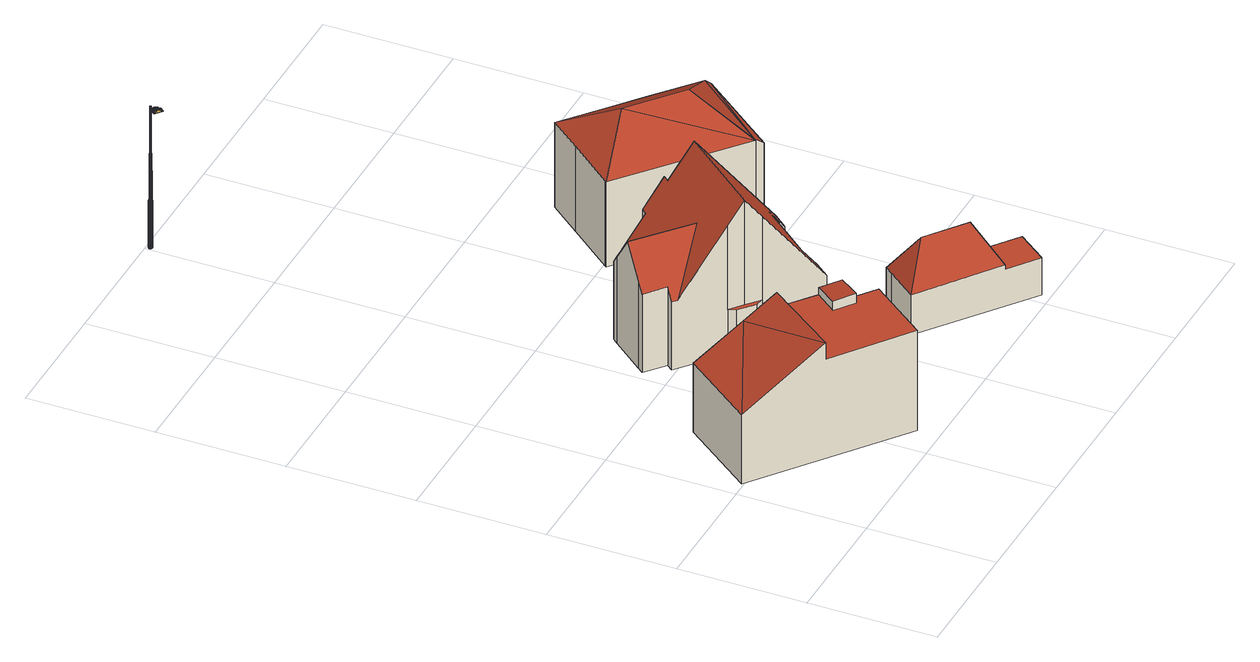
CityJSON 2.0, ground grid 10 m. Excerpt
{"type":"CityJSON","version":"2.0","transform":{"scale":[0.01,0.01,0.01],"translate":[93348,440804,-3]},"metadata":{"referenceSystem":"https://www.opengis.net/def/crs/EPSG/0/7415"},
"CityObjects":{
"building1":{"type":"Building","attributes":{"yearOfConstruction":1979,"hoogste_bouwlaag":2,"statusOmschr":"Pand in gebruik","aantalBouwlagen":4,"laagste_bouwlaag":1,"typeOmschr":"vrijstaand","class":"Pand"},"address":[{"CountryName":"Nederland","LocalityName":"Rotterdam","ThoroughfareNumber":"238","ThoroughfareName":"Straatweg","PostalCode":"3054AM"}],"geometry":[{"type":"Solid","lod":"2","boundaries":[[[[0,1,2,3,4,5,6,7,8]],[[9,10,11,12,13]],[[14,15,16,17,18,19,20,21,22]],[[2,1,23,24]],[[24,25,3,2]],[[8,7,26,27]],[[0,8,27,28]],[[28,29,23,1,0]],[[30,31,32]],[[31,33,34]],[[31,34,32]],[[16,15,12,11]],[[13,12,15,14]],[[9,13,14,22]],[[10,9,22,23,29]],[[24,23,22,21]],[[21,20,25,24]],[[27,26,17,16]],[[29,28,27,16,11,10]],[[30,32,19,18]],[[5,4,34,33]],[[6,5,33,31]],[[17,26,7,6,31,30,18]],[[20,19,32,34,4,3,25]]]],"semantics":{"surfaces":[{"type":"GroundSurface"},{"type":"RoofSurface"},{"type":"ClosureSurface"},{"type":"WallSurface"}],"values":[[0,1,1,2,2,2,2,2,1,1,1,3,3,3,3,3,3,3,3,3,3,3,3,3]]}}]},
"building2":{"type":"Building","attributes":{"yearOfConstruction":1929,"hoogste_bouwlaag":2,"statusOmschr":"Pand in gebruik","aantalBouwlagen":4,"laagste_bouwlaag":1,"typeOmschr":"vrijstaand","class":"Pand"},"address":[{"CountryName":"Nederland","LocalityName":"Rotterdam","ThoroughfareNumber":"240","ThoroughfareName":"Straatweg","PostalCode":"3054AM"}],"geometry":[{"type":"Solid","lod":"2","boundaries":[[[[35,36,37,38,39,40,41,42,43,44,45,46,47,48,49,50,51,52,53]],[[54,55,56,57]],[[58,54,57,59]],[[60,61,62,63,64,65,66]],[[67,65,64,68,69,70,71]],[[72,73,74,75,76,77,78,79,80,81]],[[82,83,84,66,65,67,85,76,75,86,87,88]],[[89,90,91,92,93]],[[81,80,55,54]],[[72,81,54,58]],[[56,55,80,79]],[[73,72,58,59]],[[77,76,90,89]],[[76,85,91,90]],[[78,77,89,38,37]],[[85,67,71,42,41,91]],[[63,46,45,68,64]],[[47,46,63,62]],[[45,44,69,68]],[[48,47,62,61]],[[50,49,84,83]],[[84,49,48,61,60]],[[51,50,83,82]],[[52,51,82,88]],[[53,52,88,87]],[[87,86,35,53]],[[74,36,35,86,75]],[[59,57,56,79,78,37,36,74,73]],[[89,93,39,38]],[[93,92,40,39]],[[92,91,41,40]],[[43,42,71,70]],[[70,69,44,43]],[[66,84,60]]]],"semantics":{"surfaces":[{"type":"GroundSurface"},{"type":"RoofSurface"},{"type":"WallSurface"}],"values":[[0,1,1,1,1,1,1,1,2,2,2,2,2,2,2,2,2,2,2,2,2,2,2,2,2,2,2,2,2,2,2,2,2,2]]}}]},
"cityfurniture1":{"type":"CityFurniture","attributes":{"Lichtpunttype":"Straatverlichting","Brondatum":"12-06-2019","Buurt_nummer":"62","Masttype":"TRAMMAST LPH 10M","Lamptype":"CPO-TW 140W KL.728","Buurtnaam":"Hillegersberg Noord","Nummer":"18","Uithoudertype":"UITHOUDER OV CONVERSIEMODEL","Geplaatst_op":"02-12-2010","Wijknummer":"6","Nivo":"0","Datum_laatste_mutatie":"07-06-2019","Straatnaam":"Straatweg","Thema":"Lichtmasten","Beheerobject":"71935/OVL-018","Armatuurtype":"4767 ARM SGS 453 1X CPO-TW 140W K EB OC FG EVSA VLAK GLAS LS-6","Objecthoogte":"10","Klasse":"Verbindingsweg 2-zijdig","Wijknaam":"Hillegersberg-Schiebroek","class":"Paal","function":"Lichtmast"},"geometry":[{"type":"MultiSurface","lod":"2","boundaries":[[[94,95,96,97]],[[98,99,100,101]],[[102,103,104,105]],[[106,107,95,94]],[[108,109,110,111]],[[111,110,103,102]],[[97,96,99,98]],[[105,104,107,106]],[[112,102,105,113]],[[114,94,97,115]],[[116,117,118,119]],[[120,121,122,123]],[[124,125,126,127]],[[113,105,106,128]],[[129,130,117,116]],[[123,122,131,132]],[[128,106,94,114]],[[133,134,121,120]],[[135,98,101,136]],[[137,108,111,138]],[[139,140,125,124]],[[115,97,98,135]],[[138,111,102,112]],[[127,126,109,108]],[[141,142,140,139]],[[143,144,130,129]],[[132,131,144,143]],[[136,101,134,133]],[[117,145,146,118]],[[101,100,147,134]],[[148,149,150,151]],[[152,153,149,148]],[[122,154,155,131]],[[156,157,153,152]],[[158,159,157,156]],[[160,161,159,158]],[[144,162,163,130]],[[131,155,162,144]],[[130,163,145,117]],[[164,165,142,141]],[[151,150,165,164]],[[121,166,154,122]],[[118,146,161,160]],[[134,147,166,121]],[[167,168,169,170]],[[171,172,173,174]],[[175,176,177,178]],[[179,180,181,182]],[[183,184,185,186]],[[186,185,187,188]],[[174,173,189,190]],[[191,192,172,171]],[[193,194,195,196]],[[178,177,197,198]],[[188,187,168,167]],[[199,200,192,191]],[[201,202,200,199]],[[182,181,202,201]],[[198,197,180,179]],[[203,204,176,175]],[[196,195,204,203]],[[168,205,206,169]],[[184,207,208,185]],[[209,210,211,212]],[[172,213,214,173]],[[215,216,217,218]],[[219,220,207,184]],[[181,221,222,202]],[[218,217,223,224]],[[225,226,227,228]],[[185,208,229,187]],[[187,229,205,168]],[[192,230,213,172]],[[212,211,194,193]],[[228,227,216,215]],[[180,231,221,181]],[[173,214,232,189]],[[233,234,210,209]],[[224,223,234,233]],[[202,222,235,200]],[[190,189,220,219]],[[200,235,230,192]],[[169,206,226,225]],[[236,237,238,239]],[[240,241,242,243]],[[244,245,246,247]],[[248,249,237,236]],[[247,246,241,240]],[[250,251,252,253]],[[239,238,245,244]],[[254,255,256,257]],[[257,256,251,250]],[[243,242,258,259]],[[253,252,249,248]],[[260,236,239,261]],[[186,254,257,183]],[[259,258,262,263]],[[264,240,243,265]],[[263,262,266,267]],[[268,269,270,271]],[[271,270,272,273]],[[274,275,276,277]],[[277,276,278,279]],[[279,278,280,281]],[[281,280,282,283]],[[283,282,284,285]],[[286,244,247,287]],[[273,272,255,254]],[[261,239,244,286]],[[288,253,248,289]],[[290,291,292,293]],[[267,266,291,290]],[[293,292,294,295]],[[295,294,296,297]],[[297,296,275,274]],[[285,284,298,299]],[[300,250,253,288]],[[289,248,236,260]],[[287,247,240,264]],[[299,298,269,268]],[[183,257,250,300]],[[301,283,285,302]],[[303,277,279,304]],[[305,259,263,306]],[[307,290,293,308]],[[261,191,171,260]],[[309,274,277,303]],[[304,279,281,310]],[[188,273,254,186]],[[306,263,267,311]],[[311,267,290,307]],[[312,295,297,313]],[[308,293,295,312]],[[170,268,271,167]],[[310,281,283,301]],[[265,243,259,305]],[[302,285,299,314]],[[260,171,174,289]],[[167,271,273,188]],[[314,299,268,170]],[[313,297,274,309]],[[289,174,190,288]],[[308,196,203,307]],[[304,224,233,303]],[[302,228,215,301]],[[312,193,196,308]],[[265,179,182,264]],[[311,175,178,306]],[[313,212,193,312]],[[286,199,191,261]],[[287,201,199,286]],[[314,225,228,302]],[[264,182,201,287]],[[305,198,179,265]],[[288,190,219,300]],[[307,203,175,311]],[[310,218,224,304]],[[303,233,209,309]],[[306,178,198,305]],[[300,219,184,183]],[[301,215,218,310]],[[170,169,225,314]],[[272,270,269,298,284,282,280,278,276,275,296,294,292,291,266,262,258,242,241,246,245,238,237,249,252,251,256,255]],[[210,315,316,211]],[[217,317,318,223]],[[216,319,317,217]],[[206,320,321,226]],[[195,322,323,204]],[[207,324,325,208]],[[177,326,327,197]],[[189,232,328,220]],[[227,329,319,216]],[[234,330,315,210]],[[220,328,324,207]],[[211,316,331,194]],[[205,332,320,206]],[[197,327,231,180]],[[223,318,330,234]],[[226,321,329,227]],[[176,333,326,177]],[[204,323,333,176]],[[194,331,322,195]],[[318,123,132,330]],[[317,120,123,318]],[[330,132,143,315]],[[208,325,334,229]],[[322,119,335,323]],[[316,129,116,331]],[[319,133,120,317]],[[327,336,337,231]],[[229,334,332,205]],[[221,338,339,222]],[[323,335,340,333]],[[214,341,137,232]],[[231,337,338,221]],[[315,143,129,316]],[[213,342,341,214]],[[230,343,342,213]],[[326,344,336,327]],[[331,116,119,322]],[[333,340,344,326]],[[222,339,345,235]],[[235,345,343,230]],[[329,136,133,319]],[[232,137,138,328]],[[324,112,113,325]],[[119,118,160,335]],[[340,158,156,344]],[[325,113,128,334]],[[341,127,108,137]],[[336,152,148,337]],[[320,115,135,321]],[[345,141,139,343]],[[338,151,164,339]],[[334,128,114,332]],[[344,156,152,336]],[[321,135,136,329]],[[328,138,112,324]],[[342,124,127,341]],[[343,139,124,342]],[[339,164,141,345]],[[332,114,115,320]],[[337,148,151,338]],[[335,160,158,340]],[[346,347,348,349]],[[350,351,352,353]],[[354,355,356]],[[349,348,357,358]],[[359,360,361]],[[362,363,364,365]],[[354,366,367,368]],[[369,370,371,372]],[[353,352,373,374]],[[365,364,351,350]],[[361,375,359]],[[376,377,370,369]],[[374,373,378,379]],[[380,381,382,383]],[[372,371,361,360]],[[384,385,386,387]],[[387,386,388,389]],[[389,388,381,380]],[[356,368,354]],[[383,382,347,346]],[[379,378,377,376]],[[358,357,363,362]],[[390,391,392,393]],[[394,395,391,390]],[[396,397,398]],[[397,399,398]],[[397,400,399]],[[401,402,395,394]],[[403,404,392,391,395,402,405,406,407,408,409,410],[411,412,397,396,413,414]],[[397,412,415,400]],[[400,416,399]],[[400,404,403,416]],[[416,403,410,399]],[[393,392,404,400]],[[417,405,402,401]],[[418,382,381,419]],[[420,347,382,418]],[[421,357,348,422]],[[423,363,357,421]],[[422,348,347,420]],[[424,364,363,423]],[[425,426,427,428]],[[429,430,431,356]],[[432,433,434,435]],[[436,437,438,439]],[[433,436,439,434]],[[440,432,435,441]],[[309,209,212,313]],[[442,443,444,445]],[[446,447,448]],[[446,442,445,447]],[[449,450,451]],[[435,452,453]],[[454,449,451,455]],[[456,457,458]],[[440,441,459]],[[460,439,461,462]],[[435,460,462,452]],[[447,463,464,465]],[[463,454,455,464]],[[466,467,468]],[[466,468,450]],[[469,447,465,470]],[[439,471,461]],[[472,473,474,475]],[[476,472,475,477]],[[478,476,477,479]],[[480,481,482]],[[483,484,485,486]],[[484,487,485]],[[473,483,486,474]],[[488,489,480,490]],[[491,492,493,494]],[[492,495,496,493]],[[497,498,499,500]],[[489,501,480]],[[502,503,504]],[[505,506,507,508]],[[509,491,494,510]],[[506,488,490,507]],[[511,502,504,512]],[[505,508,513]],[[509,510,503]],[[498,514,515,499]],[[514,511,512,515]],[[516,517,518,519]],[[520,521,522,523]],[[524,525,526]],[[516,519,525]],[[490,480,482,527]],[[517,520,523,518]],[[521,490,527,522]],[[528,529,530,531]],[[527,532,533,534]],[[474,486,535,536]],[[529,537,538,530]],[[539,475,442,446]],[[532,540,541,533]],[[443,542,543,444]],[[486,524,526,535]],[[539,446,544]],[[545,528,531,546]],[[475,474,536,442]],[[542,547,548,543]],[[547,545,546,548]],[[549,527,534,550]],[[537,549,550,538]],[[551,370,377,552]],[[553,371,370,551]],[[554,361,371,553]],[[367,375,361,554]],[[555,556,557,558]],[[411,368,401]],[[559,560,561]],[[398,562,563]],[[564,565,413,396]],[[565,564,556,555]],[[414,413,368]],[[396,398,563]],[[556,564,396,397]],[[393,400,415,411]],[[411,414,368]],[[401,394,390]],[[563,368,413,396]],[[411,390,393]],[[368,417,401]],[[559,561,411,414,555,558,566]],[[411,401,390]],[[567,568,430,429]],[[569,570,571,572]],[[573,385,574,575]],[[572,571,568,567]],[[575,574,570,569]],[[576,386,385,573]],[[419,381,388,577]],[[577,388,386,576]],[[578,579,580,581]],[[582,583,584,585]],[[586,587,588,589]],[[590,591,592,593]],[[594,595,596,597]],[[598,594,597,599]],[[600,601,602,603]],[[604,598,599,605]],[[587,604,605,588]],[[583,606,584]],[[591,578,581,592]],[[579,582,585,580]],[[607,590,593,608]],[[595,607,608,596]],[[585,600,603,609]],[[605,610,611,514]],[[612,585,609,613]],[[614,615,498,616]],[[593,617,618,619]],[[620,621,622,623]],[[615,605,514,498]],[[624,625,626,627]],[[628,612,613,495]],[[629,630,631,632]],[[630,624,627,631]],[[617,628,495,618]],[[633,593,619,509]],[[495,629,632,496]],[[621,633,509,622]],[[610,620,623,611]],[[634,635,636,583]],[[637,638,639,586]],[[640,641,642]],[[638,643,644,639]],[[645,646,647]],[[648,649,646]],[[650,634,583,651]],[[640,645,647,641]],[[648,652,653,649]],[[652,650,651,653]],[[654,642,594]],[[655,656,657,638]],[[658,655,638,637]],[[659,654,594,660]],[[643,659,660,644]],[[368,406,405,417]],[[562,408,407,563]],[[563,431,661]],[[662,568,571,663]],[[359,664,563,375]],[[563,407,406,368]],[[661,664,563]],[[399,410,409,398]],[[665,666,570]],[[398,409,408,562]],[[574,385,384]],[[667,430,568,662]],[[661,431,430,667]],[[570,574,665]],[[384,665,574]],[[663,571,570,666]],[[354,668,355]],[[669,554,553,670]],[[367,554,669]],[[669,366,367]],[[552,377,378,671]],[[671,378,373,672]],[[673,352,351,674]],[[674,351,364,424]],[[672,373,352,673]],[[675,456,458,676]],[[677,678,679,680]],[[681,682,683,684]],[[685,686,687,489]],[[678,451,688,679]],[[682,677,680,683]],[[451,675,676,688]],[[499,689,690,691]],[[692,693,694]],[[557,695,566,558]],[[696,685,489,697]],[[632,696,697,506]],[[692,694,698]],[[555,414,413,565]],[[500,499,691,699]],[[700,701,483,473]],[[701,698,483]],[[689,700,473,690]],[[702,703,704]],[[695,560,566]],[[702,632,506,703]],[[557,556,397,412,415,705,560,695]],[[559,566,560]],[[705,561,560]],[[561,705,411]],[[415,411,705]],[[706,576,573,707]],[[708,422,420,709]],[[710,577,576,706]],[[711,421,422,708]],[[712,423,421,711]],[[713,567,429,714]],[[715,572,567,713]],[[716,674,424,668]],[[717,673,674,716]],[[718,551,552,719]],[[720,671,672,721]],[[670,553,551,718]],[[714,429,356,355]],[[722,418,419,723]],[[709,420,418,722]],[[721,672,673,717]],[[707,573,575,724]],[[724,575,569,725]],[[725,569,572,715]],[[668,424,423,712]],[[723,419,577,710]],[[719,552,671,720]],[[664,661,365]],[[365,350,353,374,379,376,369,372,360,664]],[[726,727,728,729]],[[729,728,426,425]],[[730,731,727,726]],[[428,732,733,730,726,729,425]],[[734,735,635,634]],[[736,737,738]],[[733,739,731,730]],[[732,740,739,733]],[[740,427,426,728,727,731,739]],[[741,742,743,744]],[[736,745,737]],[[428,427,740,732]],[[746,747,748,640]],[[749,734,634,750]],[[656,738,657]],[[747,741,744,748]],[[742,751,652,743]],[[746,640,745]],[[751,749,750,652]],[[356,431,563,368]],[[666,384,387,389,380,383,346,349,358,362,365,661,667,662,663]],[[666,665,384]],[[354,366,669]],[[669,670,718,719,720,721,717,716,668,354]],[[664,360,359]],[[724,725,715,713,714,355,668,712,711,708,709,722,723,710,706,707]]]}]},
"building3":{"type":"Building","attributes":{"yearOfConstruction":1929,"statusOmschr":"Pand in gebruik","aantalBouwlagen":1,"class":"Pand"},"address":[{"CountryName":"Nederland","LocalityName":"Rotterdam"}],"geometry":[{"type":"Solid","lod":"2","boundaries":[[[[752,753,754,755,756,757,758,759]],[[760,761,762,763]],[[764,765,761,760]],[[765,766,762,761]],[[767,768,769,770,771]],[[764,760,763,772]],[[772,763,770,769]],[[764,772,769,759,758]],[[758,757,765,764]],[[752,759,769,768]],[[768,767,753,752]],[[767,771,754,753]],[[770,763,762,755,754,771]],[[756,755,762,766]],[[757,756,766,765]]]],"semantics":{"surfaces":[{"type":"GroundSurface"},{"type":"RoofSurface"},{"type":"WallSurface"}],"values":[[0,1,1,1,1,1,2,2,2,2,2,2,2,2,2]]}}]},
"building4":{"type":"Building","attributes":{"yearOfConstruction":1929,"hoogste_bouwlaag":2,"statusOmschr":"Pand in gebruik","aantalBouwlagen":4,"laagste_bouwlaag":1,"typeOmschr":"vrijstaand","class":"Pand"},"address":[{"CountryName":"Nederland","LocalityName":"Rotterdam","ThoroughfareNumber":"242","ThoroughfareName":"Straatweg","PostalCode":"3054AM"}],"geometry":[{"type":"Solid","lod":"2","boundaries":[[[[773,774,775,776,777,778,779,780,781,782,783,784]],[[785,786,787,788,789]],[[790,791,785,789,792,793]],[[794,795,775,774]],[[796,797,798]],[[796,799,797]],[[793,792,799]],[[799,792,797]],[[792,800,797]],[[792,789,800]],[[800,789,788]],[[796,798,795,794]],[[797,800,777,776]],[[800,788,778,777]],[[779,778,788,787]],[[780,779,787,786]],[[781,780,786,785]],[[782,781,785,791]],[[783,782,791,790]],[[784,783,790,793]],[[793,799,773,784]],[[795,798,797,776,775]],[[794,774,773,799,796]]]],"semantics":{"surfaces":[{"type":"GroundSurface"},{"type":"RoofSurface"},{"type":"ClosureSurface"},{"type":"WallSurface"}],"values":[[0,1,1,2,1,1,1,1,1,1,1,3,3,3,3,3,3,3,3,3,3,3,3]]}}]}
},
"vertices":[
[1436,840,129],[1355,735,129],[1527,602,129],[1177,146,129],[74,991,129],[510,1561,129],[825,1323,129],[1104,1112,129],[1292,958,129],[1355,735,1056],[1436,840,1048],[1292,958,1040],[1161,788,1052],[1309,675,1060],[1309,675,979],[1161,788,978],[1292,958,978],[1104,1112,975],[1038,1162,974],[603,586,975],[1177,146,981],[1527,602,980],[1355,735,979],[1355,735,720],[1527,602,721],[1177,146,719],[1104,1112,473],[1292,958,473],[1436,840,472],[1436,840,721],[1038,1162,1099],[825,1323,946],[603,586,1115],[510,1561,718],[74,991,719],
[1920,2402,129],[2569,1867,129],[2059,1247,129],[1676,1565,129],[1613,1575,129],[1492,1676,129],[1470,1736,129],[1136,2013,129],[1176,2063,129],[1022,2189,129],[1061,2237,129],[1274,2493,129],[1312,2540,129],[1465,2414,129],[1505,2462,129],[1644,2629,129],[1789,2510,129],[1822,2551,129],[1954,2443,129],[2240,1658,514],[2060,1437,518],[2153,1361,516],[2334,1581,514],[2387,1837,516],[2481,1760,517],[1505,2462,701],[1465,2414,787],[1312,2540,789],[1274,2493,872],[1167,2364,1102],[1580,2023,1097],[1533,2434,705],[1172,1983,708],[1061,2237,878],[1022,2189,795],[1176,2063,795],[1136,2013,708],[2387,1837,730],[2481,1760,571],[2569,1867,571],[2079,2271,1404],[1572,1651,1400],[1676,1565,1223],[2059,1247,570],[2153,1361,570],[2060,1437,728],[2240,1658,729],[1789,2510,904],[1644,2629,655],[1505,2462,654],[1470,1736,1224],[1920,2402,1130],[1954,2443,1131],[1822,2551,904],[1676,1565,513],[1572,1651,513],[1470,1736,513],[1492,1676,513],[1613,1575,513],
[1046,5962,148],[1046,5962,88],[1046,5966,88],[1046,5966,148],[1046,5969,148],[1046,5969,88],[1045,5972,88],[1045,5972,148],[1040,5955,148],[1040,5955,88],[1042,5957,88],[1042,5957,148],[1044,5959,148],[1044,5959,88],[1034,5952,148],[1034,5952,88],[1037,5953,88],[1037,5953,148],[1040,5955,488],[1042,5957,488],[1046,5962,488],[1046,5966,488],[1027,5980,488],[1027,5980,148],[1024,5978,148],[1024,5978,488],[1042,5977,488],[1042,5977,148],[1039,5979,148],[1039,5979,488],[1028,5953,148],[1028,5953,88],[1031,5952,88],[1031,5952,148],[1044,5959,488],[1030,5981,488],[1030,5981,148],[1036,5980,148],[1036,5980,488],[1044,5975,488],[1044,5975,148],[1046,5969,488],[1045,5972,488],[1034,5952,488],[1037,5953,488],[1025,5954,148],[1025,5954,88],[1022,5956,148],[1022,5956,88],[1033,5981,488],[1033,5981,148],[1027,5980,88],[1024,5978,88],[1044,5975,88],[1018,5964,148],[1018,5964,88],[1018,5961,88],[1018,5961,148],[1018,5967,148],[1018,5967,88],[1039,5979,88],[1036,5980,88],[1018,5971,148],[1018,5971,88],[1019,5974,148],[1019,5974,88],[1021,5976,148],[1021,5976,88],[1033,5981,88],[1030,5981,88],[1020,5958,148],[1020,5958,88],[1042,5977,88],[1039,5964,888],[1039,5964,748],[1040,5966,748],[1040,5966,888],[1030,5959,748],[1029,5956,738],[1031,5956,738],[1032,5959,748],[1026,5970,748],[1023,5972,738],[1022,5969,738],[1025,5968,748],[1025,5965,748],[1021,5965,738],[1022,5962,738],[1025,5963,748],[1036,5960,888],[1036,5960,748],[1038,5961,748],[1038,5961,888],[1039,5963,748],[1039,5963,888],[1034,5956,738],[1033,5959,748],[1028,5960,748],[1027,5957,738],[1029,5973,748],[1028,5976,738],[1026,5975,738],[1028,5973,748],[1021,5967,738],[1025,5967,748],[1027,5961,748],[1025,5958,738],[1026,5962,748],[1023,5960,738],[1027,5971,748],[1024,5974,738],[1042,5963,738],[1043,5966,738],[1038,5957,738],[1040,5959,738],[1033,5974,748],[1033,5977,738],[1030,5977,738],[1031,5974,748],[1029,5956,498],[1031,5956,498],[1038,5971,748],[1041,5972,738],[1039,5974,738],[1037,5972,748],[1035,5959,748],[1036,5956,738],[1022,5962,498],[1023,5960,498],[1037,5976,738],[1036,5973,748],[1040,5967,748],[1043,5968,738],[1042,5970,738],[1039,5969,748],[1041,5961,738],[1027,5957,498],[1021,5965,498],[1034,5956,498],[1034,5974,748],[1035,5977,738],[1025,5958,498],[1031,5961,893],[1031,5961,1293],[1029,5961,1293],[1029,5961,893],[1027,5964,893],[1027,5964,1293],[1027,5965,1293],[1027,5965,893],[1028,5962,893],[1028,5962,1293],[1027,5963,1293],[1027,5963,893],[1032,5961,893],[1032,5961,1293],[1034,5961,893],[1034,5961,1293],[1033,5961,1293],[1033,5961,893],[1036,5962,893],[1036,5962,1293],[1035,5962,1293],[1035,5962,893],[1026,5967,1293],[1026,5967,893],[1030,5959,888],[1028,5960,888],[1027,5968,1293],[1027,5968,893],[1025,5963,888],[1025,5965,888],[1027,5969,1293],[1027,5969,893],[1038,5966,893],[1038,5966,1293],[1038,5965,1293],[1038,5965,893],[1037,5963,1293],[1037,5963,893],[1033,5972,893],[1033,5972,1293],[1034,5972,1293],[1034,5972,893],[1035,5971,1293],[1035,5971,893],[1036,5971,1293],[1036,5971,893],[1037,5970,1293],[1037,5970,893],[1038,5968,1293],[1038,5968,893],[1027,5961,888],[1026,5962,888],[1033,5959,888],[1032,5959,888],[1028,5970,893],[1028,5970,1293],[1029,5971,1293],[1029,5971,893],[1030,5972,1293],[1030,5972,893],[1031,5972,1293],[1031,5972,893],[1038,5967,1293],[1038,5967,893],[1035,5959,888],[1038,5971,888],[1039,5969,888],[1034,5974,888],[1036,5973,888],[1025,5967,888],[1025,5968,888],[1027,5971,888],[1028,5973,888],[1033,5974,888],[1037,5972,888],[1026,5970,888],[1029,5973,888],[1031,5974,888],[1040,5967,888],[1033,5977,498],[1030,5977,498],[1039,5974,498],[1037,5976,498],[1041,5972,498],[1043,5966,498],[1043,5968,498],[1026,5975,498],[1024,5974,498],[1038,5957,498],[1040,5959,498],[1022,5969,498],[1021,5967,498],[1036,5956,498],[1042,5970,498],[1035,5977,498],[1028,5976,498],[1042,5963,498],[1023,5972,498],[1041,5961,498],[1021,5976,488],[1018,5967,488],[1018,5964,488],[1018,5961,488],[1020,5958,488],[1019,5974,488],[1031,5952,488],[1028,5953,488],[1025,5954,488],[1018,5971,488],[1022,5956,488],[1072,5962,1259],[1071,5961,1259],[1073,5960,1260],[1074,5960,1259],[1084,5952,1259],[1084,5951,1260],[1087,5948,1258],[1087,5949,1258],[1036,5939,1234],[1037,5938,1235],[1037,5940,1234],[1075,5958,1261],[1076,5958,1260],[1114,5928,1234],[1112,5929,1236],[1114,5926,1235],[1078,5956,1260],[1078,5955,1261],[1081,5953,1260],[1081,5954,1260],[1087,5896,1234],[1090,5895,1234],[1036,5940,1234],[1099,5939,1249],[1100,5937,1249],[1107,5931,1242],[1106,5933,1242],[1090,5945,1256],[1090,5947,1256],[1115,5925,1234],[1096,5942,1251],[1097,5940,1252],[1093,5943,1254],[1093,5944,1254],[1069,5965,1257],[1068,5964,1257],[1069,5963,1258],[1070,5963,1258],[1066,5967,1253],[1065,5967,1253],[1066,5966,1254],[1067,5966,1254],[1067,5965,1256],[1068,5965,1256],[1090,5894,1234],[1090,5894,1233],[1091,5894,1233],[1091,5894,1234],[1088,5894,1234],[1088,5894,1233],[1067,5958,1233],[1080,5953,1233],[1064,5971,1234],[1116,5927,1234],[1116,5924,1234],[1036,5937,1234],[1036,5937,1233],[1117,5926,1233],[1116,5924,1233],[1035,5939,1233],[1036,5940,1233],[1061,5970,1233],[1062,5971,1233],[1064,5971,1233],[1116,5927,1233],[1088,5898,1233],[1112,5927,1233],[1049,5937,1233],[1056,5925,1233],[1112,5926,1233],[1117,5926,1234],[1035,5939,1234],[1045,5933,1258],[1043,5935,1257],[1046,5932,1259],[1051,5928,1261],[1049,5930,1260],[1054,5926,1261],[1056,5924,1260],[1056,5929,1244],[1075,5952,1244],[1076,5952,1246],[1056,5929,1246],[1037,5939,1242],[1062,5969,1242],[1062,5970,1234],[1072,5943,1261],[1075,5941,1260],[1076,5941,1260],[1073,5944,1261],[1078,5938,1258],[1082,5935,1256],[1082,5936,1256],[1079,5939,1258],[1070,5945,1261],[1070,5946,1261],[1056,5954,1255],[1057,5954,1256],[1058,5954,1256],[1057,5955,1255],[1055,5955,1253],[1056,5956,1253],[1055,5956,1251],[1059,5954,1257],[1061,5953,1258],[1060,5955,1257],[1074,5945,1261],[1071,5947,1261],[1058,5955,1256],[1059,5955,1256],[1064,5952,1259],[1066,5951,1260],[1064,5953,1259],[1067,5948,1261],[1076,5942,1260],[1080,5940,1258],[1077,5942,1260],[1057,5956,1255],[1058,5956,1255],[1057,5957,1253],[1063,5951,1259],[1065,5950,1260],[1063,5952,1259],[1056,5957,1251],[1056,5958,1251],[1083,5937,1256],[1054,5952,1255],[1055,5951,1256],[1056,5952,1256],[1055,5953,1255],[1053,5953,1253],[1054,5953,1253],[1053,5953,1251],[1053,5954,1251],[1076,5935,1258],[1080,5933,1256],[1077,5936,1258],[1056,5950,1257],[1058,5949,1258],[1058,5950,1258],[1057,5951,1257],[1060,5948,1259],[1072,5937,1260],[1075,5934,1258],[1073,5938,1260],[1060,5943,1260],[1062,5941,1261],[1062,5942,1261],[1060,5944,1260],[1064,5939,1261],[1065,5940,1261],[1050,5951,1251],[1051,5950,1253],[1052,5951,1253],[1051,5952,1251],[1079,5932,1256],[1054,5948,1257],[1056,5947,1258],[1055,5948,1257],[1066,5942,1261],[1069,5939,1261],[1070,5940,1261],[1067,5942,1261],[1057,5945,1259],[1058,5946,1259],[1053,5949,1256],[1054,5949,1256],[1064,5944,1261],[1052,5949,1255],[1053,5950,1255],[1063,5947,1260],[1065,5945,1261],[1065,5946,1261],[1063,5948,1260],[1067,5943,1261],[1070,5941,1261],[1071,5941,1261],[1068,5944,1261],[1059,5950,1258],[1061,5949,1259],[1059,5951,1258],[1074,5939,1260],[1064,5948,1260],[1066,5946,1261],[1066,5947,1261],[1064,5949,1260],[1077,5937,1258],[1078,5937,1258],[1075,5940,1260],[1058,5952,1257],[1057,5953,1256],[1069,5944,1261],[1069,5945,1261],[1054,5954,1253],[1081,5934,1256],[1081,5935,1256],[1058,5953,1257],[1059,5953,1257],[1054,5955,1251],[1062,5950,1259],[1062,5951,1259],[1060,5951,1258],[1060,5952,1258],[1071,5942,1261],[1072,5942,1261],[1075,5908,1249],[1072,5911,1252],[1083,5901,1242],[1089,5896,1235],[1057,5924,1250],[1080,5952,1250],[1098,5938,1248],[1074,5910,1248],[1082,5903,1240],[1106,5931,1240],[1085,5901,1237],[1062,5971,1234],[1061,5970,1234],[1067,5958,1250],[1049,5936,1250],[1078,5907,1244],[1038,5939,1245],[1062,5969,1245],[1039,5938,1250],[1063,5968,1250],[1063,5968,1248],[1038,5939,1248],[1040,5937,1253],[1064,5967,1251],[1039,5938,1251],[1041,5936,1254],[1042,5936,1256],[1062,5937,1261],[1065,5935,1261],[1066,5935,1261],[1063,5937,1261],[1068,5932,1260],[1071,5929,1258],[1072,5930,1258],[1069,5933,1260],[1048,5948,1251],[1049,5948,1253],[1050,5948,1253],[1049,5949,1251],[1057,5941,1260],[1060,5939,1261],[1060,5940,1261],[1058,5942,1260],[1052,5945,1257],[1054,5944,1258],[1054,5945,1258],[1053,5946,1257],[1051,5946,1256],[1051,5947,1256],[1072,5931,1258],[1076,5928,1256],[1076,5929,1256],[1073,5931,1258],[1050,5947,1255],[1051,5948,1255],[1075,5927,1256],[1055,5943,1259],[1056,5943,1259],[1070,5934,1260],[1052,5948,1256],[1053,5948,1256],[1066,5936,1261],[1067,5936,1261],[1049,5950,1251],[1050,5949,1253],[1050,5950,1251],[1061,5940,1261],[1061,5941,1261],[1059,5943,1260],[1053,5947,1257],[1055,5945,1258],[1055,5946,1258],[1054,5947,1257],[1073,5932,1258],[1077,5929,1256],[1077,5930,1256],[1074,5932,1258],[1063,5938,1261],[1067,5937,1261],[1070,5935,1260],[1071,5935,1260],[1068,5938,1261],[1056,5944,1259],[1070,5928,1258],[1073,5925,1256],[1074,5926,1256],[1047,5947,1251],[1048,5946,1253],[1049,5947,1253],[1054,5941,1259],[1055,5942,1259],[1053,5943,1258],[1049,5946,1255],[1050,5946,1255],[1056,5940,1260],[1059,5938,1261],[1057,5940,1260],[1061,5936,1261],[1062,5936,1261],[1067,5931,1260],[1068,5931,1260],[1064,5933,1261],[1065,5934,1261],[1051,5944,1257],[1047,5945,1253],[1048,5945,1255],[1049,5945,1255],[1046,5946,1251],[1050,5945,1256],[1050,5946,1256],[1063,5970,1235],[1063,5969,1245],[1064,5969,1248],[1063,5970,1234],[1065,5968,1251],[1064,5968,1250],[1063,5969,1243],[1055,5923,1260],[1086,5897,1236],[1080,5902,1242],[1069,5913,1254],[1066,5916,1256],[1062,5919,1258],[1059,5921,1260],[1062,5954,1258],[1062,5955,1258],[1058,5957,1255],[1059,5956,1256],[1060,5957,1256],[1059,5957,1255],[1057,5958,1251],[1057,5958,1253],[1058,5958,1253],[1057,5959,1251],[1074,5933,1258],[1078,5930,1256],[1078,5931,1256],[1061,5956,1257],[1053,5951,1255],[1054,5951,1255],[1053,5952,1253],[1059,5946,1259],[1061,5945,1260],[1059,5947,1259],[1102,5935,1244],[1071,5936,1260],[1072,5936,1260],[1057,5948,1258],[1052,5953,1251],[1054,5950,1256],[1055,5949,1257],[1065,5941,1261],[1066,5941,1261],[1063,5943,1261],[1109,5929,1237],[1041,5935,1254],[1040,5936,1253],[1048,5929,1259],[1046,5931,1259],[1042,5934,1256],[1050,5928,1260],[1053,5926,1260],[1038,5938,1245],[1037,5938,1243],[1038,5938,1248],[1058,5921,1259],[1061,5919,1258],[1073,5908,1249],[1070,5911,1251],[1067,5913,1254],[1064,5916,1256],[1044,5932,1258],[1043,5934,1257],[1039,5937,1251],[1039,5937,1250],[1054,5931,1245],[1073,5954,1245],[1074,5953,1244],[1055,5930,1244],[1054,5931,1247],[1073,5954,1247],[1056,5929,1248],[1055,5930,1248],[1069,5927,1258],[1072,5924,1256],[1050,5943,1257],[1051,5943,1257],[1049,5944,1256],[1074,5953,1248],[1075,5952,1248],[1058,5936,1261],[1060,5934,1261],[1061,5935,1261],[1058,5937,1261],[1052,5942,1258],[1053,5940,1259],[1055,5938,1260],[1056,5939,1260],[1066,5930,1260],[1067,5930,1260],[1063,5932,1261],
[3275,302,86],[3099,72,86],[3095,67,86],[2273,694,86],[2450,926,86],[2499,990,86],[3090,538,86],[3045,478,86],[2834,499,748],[2528,734,746],[2273,694,429],[2864,243,437],[3090,538,431],[2499,990,431],[2450,926,430],[3099,72,402],[3275,302,402],[3045,478,401],[2864,243,401],[3095,67,402],[3045,478,431],
[3462,2818,152],[3498,2788,152],[3012,2162,152],[2958,2207,152],[2952,2199,152],[2059,2939,152],[2067,2948,152],[2362,3311,152],[2570,3567,152],[2892,3301,152],[3117,3115,152],[3468,2826,152],[2570,3567,875],[2362,3311,874],[2067,2948,873],[2059,2939,873],[2562,3047,1151],[3117,3115,876],[2892,3301,875],[2965,2713,1152],[3468,2826,877],[3498,2788,513],[3012,2162,511],[3498,2788,841],[2958,2207,882],[3012,2162,824],[3462,2818,881],[2952,2199,874]
]}
